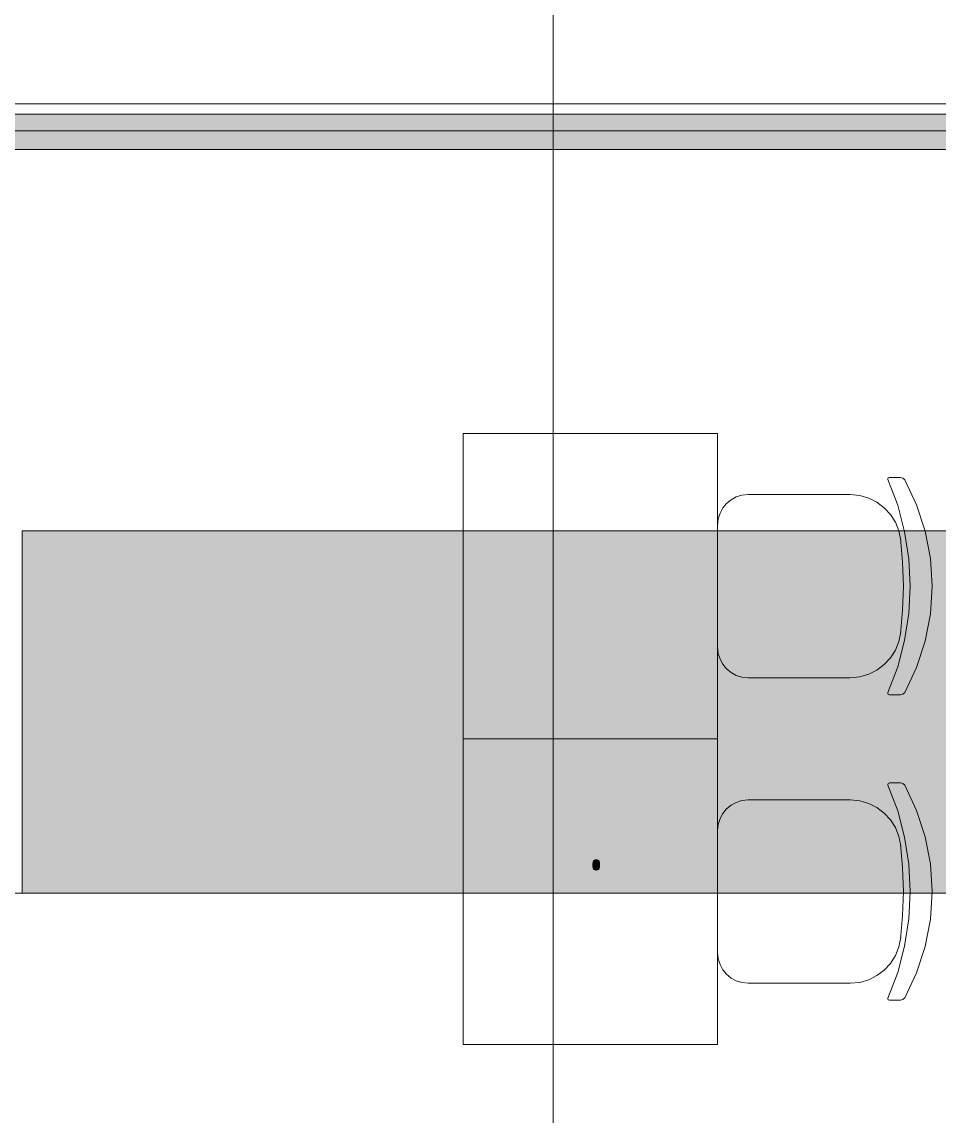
# Model space of a CAD drawing. Header units: millimetres. Extents: x 0 to 1189, y 0 to 841.
# Drawn here: x 394.74 to 412.75, y 351.51 to 373.01 of the extents above; entities that cross this region are included whole.
import ezdxf

# ---------------------------------------------------------------- set-up
doc = ezdxf.new("R2010")
doc.units = ezdxf.units.MM

msp = doc.modelspace()

# ---------------------------------------------------------------- hatches: boundary and pattern name
at = {"true_color": 0xf1d696}
h = msp.add_hatch(color=41, dxfattribs=at)
h.dxf.hatch_style = 2
h.paths.add_polyline_path([(386.662591, 370.498337), (386.662591, 371.198338), (462.358706, 371.198338), (462.358706, 370.498337)])
at = {"true_color": 0xffffff}
h = msp.add_hatch(color=7, dxfattribs=at)
h.dxf.hatch_style = 2
h.paths.add_polyline_path([(394.744603, 363.012325), (426.287651, 363.012325), (426.287651, 355.895314), (394.744603, 355.895314)])
at = {"true_color": 0x0077b0}
h = msp.add_hatch(color=144, dxfattribs=at)
h.paths.add_polyline_path([(407.124405, 360.039218), (407.124405, 358.828198), (407.094915, 358.671515), (407.005894, 358.540464), (406.875187, 358.453027), (406.720916, 358.424709), (406.518069, 358.424709), (406.36173, 358.453027), (406.23309, 358.540464), (406.144069, 358.671515), (406.114579, 358.828198), (406.114579, 359.43233), (406.144069, 359.589013), (406.23309, 359.720065), (406.362764, 359.806468), (406.518069, 359.83582), (406.921558, 359.83582), (406.921558, 360.039218), (406.90702, 360.117353), (406.864783, 360.183085), (406.799464, 360.22484), (406.720916, 360.239309), (406.416094, 360.239309), (406.342575, 360.264803), (406.317426, 360.340733), (406.342575, 360.417145), (406.416094, 360.442708), (406.720916, 360.442708), (406.877254, 360.413011), (407.005894, 360.324197), (407.094915, 360.19535)])
h.paths.add_polyline_path([(406.921558, 358.828198), (406.921558, 359.632421), (406.518069, 359.632421), (406.43952, 359.618159), (406.374201, 359.576197), (406.331965, 359.510465), (406.317426, 359.43233), (406.317426, 358.828198), (406.332309, 358.751097), (406.376958, 358.684331), (406.441932, 358.639958), (406.518069, 358.625351), (406.720916, 358.625351), (406.798086, 358.639958), (406.862027, 358.684331), (406.906675, 358.750064)])
h = msp.add_hatch(color=144, dxfattribs=at)
h.paths.add_polyline_path([(409.837281, 359.737152), (409.959789, 359.810877), (410.071548, 359.83582), (410.132733, 359.854148), (410.187303, 359.906375), (410.227886, 359.972797), (410.240771, 360.039218), (410.225957, 360.117353), (410.181791, 360.183085), (410.116058, 360.225874), (410.037924, 360.239309), (409.959375, 360.22484), (409.894056, 360.183085), (409.851819, 360.117353), (409.837281, 360.039218)])
h.paths.add_polyline_path([(410.33999, 359.796132), (410.464978, 359.720134), (410.56268, 359.609822), (410.623521, 359.477117), (410.64426, 359.333663), (410.64426, 358.926866), (410.634795, 358.826433), (410.606571, 358.733183), (410.559847, 358.647891), (410.494881, 358.571332), (410.418322, 358.506797), (410.33303, 358.46102), (410.23978, 358.433744), (410.139347, 358.424709), (410.037708, 358.433744), (409.944286, 358.46102), (409.858822, 358.506797), (409.781057, 358.571332), (409.716522, 358.649053), (409.670745, 358.734216), (409.643469, 358.82682), (409.634434, 358.926866), (409.634434, 360.039218), (409.663924, 360.195695), (409.752945, 360.326953), (409.882619, 360.413356), (410.037924, 360.442708), (410.1944, 360.413011), (410.325658, 360.324197), (410.412061, 360.19535), (410.441413, 360.039218), (410.415919, 359.901759)])
h.paths.add_polyline_path([(410.441413, 358.929622), (410.441413, 359.333663), (410.419916, 359.449142), (410.35377, 359.548085), (410.256274, 359.613749), (410.139347, 359.635177), (410.022421, 359.613749), (409.924924, 359.548085), (409.858779, 359.449142), (409.837281, 359.333663), (409.837281, 358.929622), (409.858779, 358.812075), (409.924924, 358.715199), (410.022421, 358.648158), (410.139347, 358.625351), (410.256274, 358.648158), (410.35377, 358.715199), (410.419916, 358.813109)])
h = msp.add_hatch(color=144, dxfattribs=at)
h.paths.add_polyline_path([(395.64069, 358.926866), (395.64069, 359.330907), (395.649725, 359.432546), (395.677001, 359.525968), (395.722778, 359.611432), (395.787313, 359.689197), (395.865078, 359.753732), (395.950542, 359.799509), (396.043964, 359.826785), (396.145603, 359.83582), (396.340665, 359.799853), (396.503893, 359.691953), (396.568428, 359.614145), (396.614205, 359.52838), (396.641482, 359.434139), (396.650516, 359.330907), (396.650516, 358.926866), (396.641051, 358.82682), (396.612827, 358.734216), (396.566103, 358.649053), (396.501137, 358.571332), (396.424578, 358.506797), (396.339287, 358.46102), (396.246036, 358.433744), (396.145603, 358.424709), (396.043964, 358.433744), (395.950542, 358.46102), (395.865078, 358.506797), (395.787313, 358.571332), (395.722778, 358.649053), (395.677001, 358.734216), (395.649725, 358.82682)])
h.paths.add_polyline_path([(396.447669, 358.929622), (396.447669, 359.333663), (396.426172, 359.449142), (396.360026, 359.548085), (396.26253, 359.613749), (396.145603, 359.635177), (396.028677, 359.613749), (395.93118, 359.548085), (395.865035, 359.449142), (395.843537, 359.333663), (395.843537, 358.929622), (395.865035, 358.812075), (395.93118, 358.715199), (396.028677, 358.648158), (396.145603, 358.625351), (396.26253, 358.648158), (396.360026, 358.715199), (396.426172, 358.813109)])
h = msp.add_hatch(color=144, dxfattribs=at)
h.dxf.hatch_style = 2
h.paths.add_polyline_path([(397.156515, 359.83582), (398.064918, 359.83582), (398.220292, 359.806468), (398.350447, 359.720065), (398.439262, 359.589013), (398.468959, 359.43233), (398.468959, 358.523376), (398.443396, 358.448618), (398.366984, 358.424709), (398.290847, 358.448618), (398.26556, 358.523376), (398.26556, 359.43233), (398.251091, 359.510465), (398.209336, 359.576197), (398.143535, 359.619192), (398.064918, 359.632421), (397.862071, 359.632421), (397.862071, 358.523376), (397.836577, 358.448618), (397.760647, 358.424709), (397.686646, 358.448618), (397.661428, 358.523376), (397.661428, 359.632421), (397.257939, 359.632421), (397.257939, 358.523376), (397.232652, 358.448618), (397.156515, 358.424709), (397.080378, 358.448618), (397.055091, 358.523376), (397.055091, 359.737152), (397.080378, 359.810877)])
h = msp.add_hatch(color=144, dxfattribs=at)
h.dxf.hatch_style = 2
h.paths.add_polyline_path([(399.564575, 358.523376), (399.564575, 359.737152), (399.589862, 359.810877), (399.665999, 359.83582), (400.170912, 359.83582), (400.325183, 359.806468), (400.45589, 359.720065), (400.544912, 359.589013), (400.574402, 359.43233), (400.574402, 358.523376), (400.549115, 358.448618), (400.472978, 358.424709), (400.396841, 358.448618), (400.371554, 358.523376), (400.371554, 359.43233), (400.357016, 359.510465), (400.314779, 359.576197), (400.24946, 359.619192), (400.170912, 359.632421), (399.767422, 359.632421), (399.767422, 358.523376), (399.742135, 358.448618), (399.665999, 358.424709), (399.589862, 358.448618)])
h = msp.add_hatch(color=144, dxfattribs=at)
h.paths.add_polyline_path([(400.978976, 358.926866), (400.978976, 359.330907), (400.988011, 359.432546), (401.015288, 359.525968), (401.061065, 359.611432), (401.1256, 359.689197), (401.203364, 359.753732), (401.288828, 359.799509), (401.382251, 359.826785), (401.48389, 359.83582), (401.678951, 359.799853), (401.84218, 359.691953), (401.906715, 359.614145), (401.952492, 359.52838), (401.979768, 359.434139), (401.988803, 359.330907), (401.988803, 358.926866), (401.979337, 358.82682), (401.951114, 358.734216), (401.904389, 358.649053), (401.839424, 358.571332), (401.762865, 358.506797), (401.677573, 358.46102), (401.584323, 358.433744), (401.48389, 358.424709), (401.382251, 358.433744), (401.288828, 358.46102), (401.203364, 358.506797), (401.1256, 358.571332), (401.061065, 358.649053), (401.015288, 358.734216), (400.988011, 358.82682)])
h.paths.add_polyline_path([(401.785956, 358.929622), (401.785956, 359.333663), (401.764458, 359.449142), (401.698312, 359.548085), (401.600816, 359.613749), (401.48389, 359.635177), (401.366963, 359.613749), (401.269467, 359.548085), (401.203321, 359.449142), (401.181824, 359.333663), (401.181824, 358.929622), (401.203321, 358.812075), (401.269467, 358.715199), (401.366963, 358.648158), (401.48389, 358.625351), (401.600816, 358.648158), (401.698312, 358.715199), (401.764458, 358.813109)])
h = msp.add_hatch(color=144, dxfattribs=at)
h.dxf.hatch_style = 2
h.paths.add_polyline_path([(402.898291, 359.83582), (403.301781, 359.83582), (403.377917, 359.810877), (403.403204, 359.737152), (403.403204, 358.523376), (403.377917, 358.448618), (403.301781, 358.424709), (403.225644, 358.448618), (403.200357, 358.523376), (403.200357, 359.632421), (402.968847, 359.632421), (402.587957, 358.492508), (402.553988, 358.441659), (402.494801, 358.424709), (402.418665, 358.449996), (402.393378, 358.526132), (402.39889, 358.557552), (402.796867, 359.75424), (402.837037, 359.816114)])
h = msp.add_hatch(color=144, dxfattribs=at)
h.paths.add_polyline_path([(404.614758, 359.632421), (404.211269, 359.632421), (404.132721, 359.618159), (404.067402, 359.576197), (404.025165, 359.510465), (404.010626, 359.43233), (404.010626, 358.828198), (404.025509, 358.751097), (404.070158, 358.684331), (404.135132, 358.639958), (404.211269, 358.625351), (404.414116, 358.625351), (404.491286, 358.639958), (404.555227, 358.684331), (404.599875, 358.750064), (404.614758, 358.828198)])
h.paths.add_polyline_path([(405.018248, 358.523376), (404.993305, 358.448618), (404.91958, 358.424709), (404.789976, 358.45034), (404.68807, 358.528888), (404.562875, 358.45034), (404.414116, 358.424709), (404.211269, 358.424709), (404.05493, 358.453027), (403.92629, 358.540464), (403.837269, 358.670482), (403.807779, 358.828198), (403.807779, 359.43233), (403.837269, 359.589013), (403.92629, 359.720065), (404.05493, 359.806468), (404.211269, 359.83582), (404.716182, 359.83582), (404.792319, 359.810877), (404.817606, 359.737152), (404.817606, 358.726775), (404.843168, 358.650638), (404.91958, 358.625351), (404.993305, 358.599788)])
h = msp.add_hatch(color=144, dxfattribs=at)
h.paths.add_polyline_path([(407.52898, 358.926866), (407.52898, 359.330907), (407.538015, 359.432546), (407.565292, 359.525968), (407.611068, 359.611432), (407.675604, 359.689197), (407.753368, 359.753732), (407.838832, 359.799509), (407.932255, 359.826785), (408.033894, 359.83582), (408.228955, 359.799853), (408.392183, 359.691953), (408.456719, 359.614145), (408.502495, 359.52838), (408.529772, 359.434139), (408.538807, 359.330907), (408.538807, 358.926866), (408.529341, 358.82682), (408.501117, 358.734216), (408.454393, 358.649053), (408.389427, 358.571332), (408.312869, 358.506797), (408.227577, 358.46102), (408.134327, 358.433744), (408.033894, 358.424709), (407.932255, 358.433744), (407.838832, 358.46102), (407.753368, 358.506797), (407.675604, 358.571332), (407.611068, 358.649053), (407.565292, 358.734216), (407.538015, 358.82682)])
h.paths.add_polyline_path([(408.33596, 358.929622), (408.33596, 359.333663), (408.314462, 359.449142), (408.248316, 359.548085), (408.15082, 359.613749), (408.033894, 359.635177), (407.916967, 359.613749), (407.819471, 359.548085), (407.753325, 359.449142), (407.731828, 359.333663), (407.731828, 358.929622), (407.753325, 358.812075), (407.819471, 358.715199), (407.916967, 358.648158), (408.033894, 358.625351), (408.15082, 358.648158), (408.248316, 358.715199), (408.314462, 358.813109)])
h = msp.add_hatch(color=144, dxfattribs=at)
h.paths.add_polyline_path([(411.553748, 359.635177), (411.436822, 359.613749), (411.339326, 359.548085), (411.27318, 359.450176), (411.251682, 359.333663), (411.251682, 359.231688), (411.855814, 359.231688), (411.855814, 359.333663), (411.834317, 359.450176), (411.768171, 359.548085), (411.670675, 359.613749)])
h.paths.add_polyline_path([(411.251682, 359.028841), (411.251682, 358.828198), (411.266565, 358.751097), (411.311214, 358.684331), (411.376188, 358.639958), (411.452325, 358.625351), (411.957238, 358.625351), (412.033375, 358.599788), (412.058662, 358.523376), (412.033375, 358.448618), (411.957238, 358.424709), (411.452325, 358.424709), (411.295986, 358.453027), (411.167347, 358.540464), (411.078325, 358.670482), (411.048835, 358.828198), (411.048835, 359.330907), (411.05787, 359.432546), (411.085147, 359.525968), (411.130923, 359.611432), (411.195459, 359.689197), (411.273223, 359.753732), (411.358687, 359.799509), (411.45211, 359.826785), (411.553748, 359.83582), (411.74881, 359.799853), (411.912038, 359.691953), (411.976574, 359.614188), (412.02235, 359.528724), (412.049627, 359.435302), (412.058662, 359.333663), (412.058662, 359.028841)])
h = msp.add_hatch(color=144, dxfattribs=at)
h.paths.add_polyline_path([(412.463237, 359.737152), (412.488524, 359.810877), (412.56466, 359.83582), (413.069573, 359.83582), (413.225912, 359.806468), (413.354552, 359.720065), (413.443573, 359.589013), (413.473063, 359.43233), (413.473063, 358.828198), (413.443573, 358.671515), (413.354552, 358.540464), (413.225912, 358.453027), (413.069573, 358.424709), (412.666084, 358.424709), (412.666084, 357.916488), (412.640797, 357.84297), (412.56466, 357.817821), (412.488524, 357.84297), (412.463237, 357.916488)])
h.paths.add_polyline_path([(412.666084, 359.632421), (412.666084, 358.625351), (413.069573, 358.625351), (413.146744, 358.639958), (413.210685, 358.684331), (413.255333, 358.750064), (413.270216, 358.828198), (413.270216, 359.43233), (413.255677, 359.510465), (413.213441, 359.576197), (413.148122, 359.619192), (413.069573, 359.632421)])
h = msp.add_hatch(color=144, dxfattribs=at)
h.paths.add_polyline_path([(398.23017, 357.32073), (398.322016, 357.375852), (398.406008, 357.394593), (398.451552, 357.408442), (398.492548, 357.44751), (398.523003, 357.497119), (398.532787, 357.546729), (398.521694, 357.605709), (398.48869, 357.654767), (398.439425, 357.687151), (398.380652, 357.69721), (398.321878, 357.686324), (398.272613, 357.654767), (398.241056, 357.605709), (398.23017, 357.546729)])
h.paths.add_polyline_path([(398.607201, 357.364828), (398.700839, 357.307708), (398.774219, 357.22537), (398.819901, 357.1256), (398.835404, 357.017562), (398.835404, 356.713291), (398.807154, 356.567701), (398.723508, 356.446503), (398.601896, 356.363476), (398.456719, 356.33626), (398.310441, 356.363476), (398.187726, 356.446503), (398.105182, 356.568528), (398.078034, 356.713291), (398.078034, 357.546729), (398.100083, 357.664482), (398.16678, 357.762805), (398.264001, 357.827848), (398.380652, 357.849897), (398.497923, 357.827573), (398.596177, 357.7606), (398.66122, 357.664206), (398.683269, 357.546729), (398.664252, 357.443996)])
h.paths.add_polyline_path([(398.683269, 356.714945), (398.683269, 357.017562), (398.667008, 357.104654), (398.617674, 357.178517), (398.544225, 357.228057), (398.456719, 357.244111), (398.369214, 357.228057), (398.295764, 357.178517), (398.246431, 357.104654), (398.23017, 357.017562), (398.23017, 356.714945), (398.246431, 356.626681), (398.295764, 356.554541), (398.369214, 356.503898), (398.456719, 356.486742), (398.544225, 356.503898), (398.617674, 356.554541), (398.667008, 356.627508)])
h = msp.add_hatch(color=144, dxfattribs=at)
h.dxf.hatch_style = 2
h.paths.add_polyline_path([(394.895556, 356.410123), (394.895556, 357.32073), (394.914573, 357.375852), (394.971623, 357.394593), (395.350308, 357.394593), (395.466132, 357.372613), (395.56418, 357.308052), (395.630877, 357.209316), (395.652926, 357.091976), (395.652926, 356.410123), (395.633909, 356.354174), (395.576858, 356.33626), (395.519807, 356.354174), (395.50079, 356.410123), (395.50079, 357.091976), (395.489904, 357.150749), (395.458347, 357.200014), (395.409082, 357.232191), (395.350308, 357.242458), (395.047691, 357.242458), (395.047691, 356.410123), (395.028674, 356.354174), (394.971623, 356.33626), (394.914573, 356.354174)])
h = msp.add_hatch(color=144, dxfattribs=at)
h.paths.add_polyline_path([(395.956382, 357.32073), (395.975399, 357.375852), (396.03245, 357.394593), (396.411135, 357.394593), (396.528406, 357.372613), (396.625006, 357.308052), (396.691703, 357.209316), (396.713752, 357.091976), (396.713752, 356.638877), (396.691703, 356.521537), (396.625006, 356.422801), (396.528406, 356.357413), (396.411135, 356.33626), (396.108517, 356.33626), (396.108517, 355.95537), (396.0895, 355.899766), (396.03245, 355.880956), (395.975399, 355.899766), (395.956382, 355.95537)])
h.paths.add_polyline_path([(396.108517, 357.242458), (396.108517, 356.486742), (396.411135, 356.486742), (396.468805, 356.497835), (396.516968, 356.530839), (396.550454, 356.580104), (396.561616, 356.638877), (396.561616, 357.091976), (396.55073, 357.150749), (396.519173, 357.200014), (396.469908, 357.232191), (396.411135, 357.242458)])
h = msp.add_hatch(color=144, dxfattribs=at)
h.dxf.hatch_style = 2
h.paths.add_polyline_path([(397.774578, 357.32073), (397.774578, 356.410123), (397.755561, 356.354174), (397.69851, 356.33626), (397.319825, 356.33626), (397.202554, 356.357413), (397.105954, 356.422801), (397.039257, 356.52071), (397.017208, 356.638877), (397.017208, 357.32073), (397.036225, 357.375852), (397.093276, 357.394593), (397.150327, 357.375852), (397.169344, 357.32073), (397.169344, 356.638877), (397.180506, 356.58093), (397.213992, 356.530839), (397.262981, 356.497835), (397.319825, 356.486742), (397.622443, 356.486742), (397.622443, 357.32073), (397.641459, 357.375852), (397.69851, 357.394593), (397.755561, 357.375852)])
h = msp.add_hatch(color=144, dxfattribs=at)
h.paths.add_polyline_path([(399.407303, 356.791564), (399.301607, 356.823603), (399.214928, 356.890782), (399.157878, 356.983524), (399.138861, 357.091976), (399.160909, 357.209316), (399.227606, 357.308052), (399.324207, 357.372613), (399.441478, 357.394593), (399.820163, 357.394593), (399.877214, 357.375852), (399.89623, 357.32073), (399.89623, 356.410123), (399.877214, 356.354174), (399.820163, 356.33626), (399.763112, 356.354174), (399.744095, 356.410123), (399.744095, 356.789359), (399.591408, 356.789359), (399.276113, 356.366025), (399.248828, 356.343081), (399.214928, 356.33626), (399.157878, 356.354174), (399.138861, 356.410123), (399.153743, 356.456976)])
h.paths.add_polyline_path([(399.290996, 357.091976), (399.302158, 357.034029), (399.335645, 356.983938), (399.384634, 356.950451), (399.441478, 356.939289), (399.744095, 356.939289), (399.744095, 357.242458), (399.441478, 357.242458), (399.382705, 357.231571), (399.33344, 357.200014), (399.301883, 357.150749)])
h = msp.add_hatch(color=144, dxfattribs=at)
h.dxf.hatch_style = 2
h.paths.add_polyline_path([(400.728854, 356.638877), (400.719069, 356.70206), (400.688615, 356.74912), (400.599318, 356.789359), (400.502304, 356.789359), (400.449387, 356.81251), (400.426236, 356.865426), (400.449387, 356.920548), (400.52325, 356.943699), (400.546401, 356.943699), (400.571757, 356.941494), (400.639074, 356.952656), (400.688615, 356.986143), (400.719069, 357.033478), (400.728854, 357.091976), (400.718794, 357.150749), (400.68641, 357.200014), (400.637145, 357.232191), (400.578372, 357.242458), (400.502304, 357.242458), (400.432093, 357.232674), (400.347413, 357.203873), (400.278166, 357.175347), (400.256462, 357.165839), (400.216223, 357.1934), (400.199687, 357.246316), (400.230968, 357.303436), (400.324262, 357.354354), (400.419691, 357.384809), (400.502304, 357.394593), (400.578372, 357.394593), (400.695918, 357.372613), (400.794448, 357.308052), (400.859009, 357.209316), (400.880989, 357.091976), (400.855426, 356.955757), (400.777361, 356.865426), (400.855426, 356.775096), (400.880989, 356.638877), (400.859009, 356.521537), (400.794448, 356.422801), (400.695918, 356.357413), (400.578372, 356.33626), (400.502304, 356.33626), (400.417761, 356.345768), (400.322057, 356.374294), (400.230073, 356.425488), (400.199687, 356.484537), (400.216223, 356.537453), (400.258667, 356.565014), (400.282851, 356.555506), (400.349617, 356.52698), (400.432369, 356.496526), (400.502304, 356.486742), (400.578372, 356.486742), (400.637145, 356.497835), (400.68641, 356.530839), (400.717967, 356.580104)])
h = msp.add_hatch(color=144, dxfattribs=at)
h.dxf.hatch_style = 2
h.paths.add_polyline_path([(401.336413, 356.897397), (401.812663, 357.373647), (401.86558, 357.394593), (401.922631, 357.375852), (401.941647, 357.32073), (401.918496, 357.267814), (401.586114, 356.933226), (401.926765, 356.454771), (401.941647, 356.410123), (401.922631, 356.354174), (401.86558, 356.33626), (401.80219, 356.36823), (401.476422, 356.825188), (401.336413, 356.683525), (401.336413, 356.410123), (401.317396, 356.354174), (401.260345, 356.33626), (401.203295, 356.354174), (401.184278, 356.410123), (401.184278, 357.32073), (401.203295, 357.375852), (401.260345, 357.394593), (401.317396, 357.375852), (401.336413, 357.32073)])
h = msp.add_hatch(color=144, dxfattribs=at)
h.dxf.hatch_style = 2
h.paths.add_polyline_path([(402.850338, 356.18192), (402.850338, 356.33626), (402.547721, 356.33626), (402.43045, 356.357413), (402.33385, 356.422801), (402.267152, 356.521537), (402.245104, 356.638877), (402.245104, 357.32073), (402.264121, 357.375852), (402.321172, 357.394593), (402.378222, 357.375852), (402.397239, 357.32073), (402.397239, 356.638877), (402.408401, 356.58093), (402.441888, 356.530839), (402.490877, 356.497835), (402.547721, 356.486742), (402.850338, 356.486742), (402.850338, 357.32073), (402.869355, 357.375852), (402.926406, 357.394593), (402.983457, 357.375852), (403.002474, 357.32073), (403.002474, 356.184124), (402.980701, 356.066371), (402.915933, 355.968048), (402.819332, 355.903005), (402.702061, 355.880956), (402.397239, 355.880956), (402.340189, 355.900042), (402.321172, 355.957575), (402.344323, 356.010492), (402.397239, 356.033643), (402.699856, 356.033643), (402.75863, 356.043702), (402.807895, 356.076086), (402.839452, 356.123422)])
h = msp.add_hatch(color=144, dxfattribs=at)
h.dxf.hatch_style = 2
h.paths.add_polyline_path([(403.975105, 357.091976), (403.975105, 356.638877), (403.986267, 356.58093), (404.019753, 356.530839), (404.068743, 356.497835), (404.125587, 356.486742), (404.352136, 356.486742), (404.409187, 356.467656), (404.428204, 356.410123), (404.409187, 356.354174), (404.352136, 356.33626), (404.125587, 356.33626), (404.008316, 356.357413), (403.911715, 356.422801), (403.845018, 356.52071), (403.822969, 356.638877), (403.822969, 357.091976), (403.845018, 357.209316), (403.911715, 357.308052), (404.008316, 357.372613), (404.125587, 357.394593), (404.352136, 357.394593), (404.409187, 357.375576), (404.428204, 357.318525), (404.409187, 357.261475), (404.352136, 357.242458), (404.125587, 357.242458), (404.066813, 357.231571), (404.017548, 357.200014), (403.985991, 357.150749)])
h = msp.add_hatch(color=144, dxfattribs=at)
h.dxf.hatch_style = 2
h.paths.add_polyline_path([(405.186077, 356.713291), (404.88346, 357.102449), (404.88346, 356.410123), (404.864443, 356.354174), (404.807392, 356.33626), (404.750342, 356.354174), (404.731325, 356.410123), (404.731325, 357.32073), (404.750342, 357.375852), (404.807392, 357.394593), (404.845426, 357.383224), (404.88346, 357.348291), (405.186077, 356.958582), (405.488695, 357.348291), (405.527004, 357.383224), (405.565313, 357.394593), (405.620435, 357.375852), (405.639176, 357.32073), (405.639176, 356.410123), (405.620435, 356.354174), (405.565313, 356.33626), (405.50778, 356.354174), (405.488695, 356.410123), (405.488695, 357.102449)])
h = msp.add_hatch(color=144, dxfattribs=at)
h.dxf.hatch_style = 2
h.paths.add_polyline_path([(407.069516, 357.091976), (407.069516, 356.638877), (407.080678, 356.58093), (407.114164, 356.530839), (407.163154, 356.497835), (407.219998, 356.486742), (407.446547, 356.486742), (407.503598, 356.467656), (407.522615, 356.410123), (407.503598, 356.354174), (407.446547, 356.33626), (407.219998, 356.33626), (407.102727, 356.357413), (407.006126, 356.422801), (406.939429, 356.52071), (406.917381, 356.638877), (406.917381, 357.091976), (406.939429, 357.209316), (407.006126, 357.308052), (407.102727, 357.372613), (407.219998, 357.394593), (407.446547, 357.394593), (407.503598, 357.375576), (407.522615, 357.318525), (407.503598, 357.261475), (407.446547, 357.242458), (407.219998, 357.242458), (407.161224, 357.231571), (407.111959, 357.200014), (407.080402, 357.150749)])
h = msp.add_hatch(color=144, dxfattribs=at)
h.dxf.hatch_style = 2
h.paths.add_polyline_path([(408.295371, 356.865426), (408.570428, 356.452566), (408.583106, 356.410123), (408.564089, 356.354174), (408.507038, 356.33626), (408.443648, 356.36823), (408.204421, 356.727623), (407.965193, 356.36823), (407.901804, 356.33626), (407.848887, 356.357206), (407.825736, 356.410123), (407.838414, 356.452566), (408.11347, 356.865426), (407.838414, 357.276082), (407.825736, 357.32073), (407.844753, 357.375852), (407.901804, 357.394593), (407.965193, 357.362623), (408.204421, 357.00323), (408.443648, 357.362623), (408.507038, 357.394593), (408.564089, 357.376679), (408.583106, 357.32073), (408.570428, 357.276082)])
h = msp.add_hatch(color=144, dxfattribs=at)
h.paths.add_polyline_path([(409.265247, 357.244111), (409.177741, 357.228057), (409.104292, 357.178517), (409.054958, 357.105481), (409.038697, 357.017562), (409.038697, 356.941494), (409.491796, 356.941494), (409.491796, 357.017562), (409.475536, 357.105481), (409.426202, 357.178517), (409.352752, 357.228057)])
h.paths.add_polyline_path([(409.038697, 356.789359), (409.038697, 356.638877), (409.04986, 356.58093), (409.083346, 356.530839), (409.132335, 356.497835), (409.189179, 356.486742), (409.567864, 356.486742), (409.624915, 356.467656), (409.643932, 356.410123), (409.624915, 356.354174), (409.567864, 356.33626), (409.189179, 356.33626), (409.071908, 356.357413), (408.975308, 356.422801), (408.908611, 356.52071), (408.886562, 356.638877), (408.886562, 357.015908), (408.913709, 357.162118), (408.996254, 357.28435), (409.118968, 357.367377), (409.265247, 357.394593), (409.411526, 357.367652), (409.53424, 357.286555), (409.616784, 357.164047), (409.643932, 357.017562), (409.643932, 356.789359)])
h = msp.add_hatch(color=144, dxfattribs=at)
h.dxf.hatch_style = 2
h.paths.add_polyline_path([(410.402141, 356.713291), (410.099524, 357.102449), (410.099524, 356.410123), (410.080507, 356.354174), (410.023456, 356.33626), (409.966405, 356.354174), (409.947388, 356.410123), (409.947388, 357.32073), (409.966405, 357.375852), (410.023456, 357.394593), (410.06149, 357.383224), (410.099524, 357.348291), (410.402141, 356.958582), (410.704758, 357.348291), (410.743068, 357.383224), (410.781377, 357.394593), (410.836499, 357.375852), (410.85524, 357.32073), (410.85524, 356.410123), (410.836499, 356.354174), (410.781377, 356.33626), (410.723844, 356.354174), (410.704758, 356.410123), (410.704758, 357.102449)])
h = msp.add_hatch(color=144, dxfattribs=at)
h.paths.add_polyline_path([(411.763802, 356.638877), (411.741754, 356.521537), (411.67671, 356.422801), (411.578456, 356.357413), (411.461185, 356.33626), (411.234635, 356.33626), (411.177585, 356.354174), (411.158568, 356.410123), (411.158568, 357.32073), (411.177585, 357.375852), (411.234635, 357.394593), (411.291686, 357.375852), (411.310703, 357.32073), (411.310703, 356.941494), (411.461185, 356.941494), (411.578456, 356.919514), (411.67671, 356.854953), (411.741754, 356.756424)])
h.paths.add_polyline_path([(411.61332, 356.638877), (411.602227, 356.69765), (411.569223, 356.746915), (411.519958, 356.778472), (411.461185, 356.789359), (411.310703, 356.789359), (411.310703, 356.486742), (411.461185, 356.486742), (411.519958, 356.497835), (411.569223, 356.530839), (411.602227, 356.580104)])
h.paths.add_polyline_path([(411.915938, 357.32073), (411.935023, 357.375852), (411.992556, 357.394593), (412.047678, 357.375852), (412.066419, 357.32073), (412.066419, 356.410123), (412.047678, 356.354174), (411.992556, 356.33626), (411.935023, 356.354174), (411.915938, 356.410123)])
h = msp.add_hatch(color=144, dxfattribs=at)
h.dxf.hatch_style = 2
h.paths.add_polyline_path([(405.942504, 356.486742), (405.961521, 356.543792), (406.018572, 356.562809), (406.075623, 356.543792), (406.09464, 356.486742), (406.09464, 356.410123), (406.075623, 356.354174), (406.018572, 356.33626), (405.961521, 356.354174), (405.942504, 356.410123)])

# ---------------------------------------------------------------- linework, layer by layer
at = {"color": 7, "lineweight": 0}
for points in [[(405.172619, 237.628134), (405.172619, 506.499545)], [(439.058671, 371.398338), (386.871591, 371.398338)], [(379.082579, 371.198338), (439.058671, 371.198338)], [(462.358706, 371.198338), (385.96259, 371.198338)], [(202.529309, 370.871337), (863.72632, 370.871337)], [(387.362592, 370.498337), (462.358706, 370.498337)]]:
    msp.add_lwpolyline(points, dxfattribs=at)
at = {"color": 253, "lineweight": 0, "true_color": 0x999999}
for points in [[(403.402616, 358.924319), (403.402616, 364.924328)], [(403.402616, 364.924328), (408.402624, 364.924328)], [(408.402624, 364.924328), (408.402624, 358.924319)], [(411.749629, 364.016327), (411.746629, 364.029327), (411.755254, 364.050702), (411.776629, 364.059327)], [(411.749629, 364.016327), (411.746629, 364.029327), (411.755254, 364.050702), (411.776629, 364.059327)], [(411.749629, 364.016327), (411.939989, 363.512685), (412.077005, 362.9932), (412.159833, 362.462278), (412.18763, 361.924324), (412.159833, 361.38651), (412.077005, 360.855822), (411.939989, 360.336384), (411.749629, 359.83232)], [(411.749629, 364.016327), (411.939989, 363.512685), (412.077005, 362.9932), (412.159833, 362.462278), (412.18763, 361.924324), (412.159833, 361.38651), (412.077005, 360.855822), (411.939989, 360.336384), (411.749629, 359.83232)], [(411.992629, 364.059327), (411.776629, 364.059327)], [(411.992629, 364.059327), (411.776629, 364.059327)], [(411.992629, 364.059327), (412.041505, 364.046702), (412.07763, 364.012327)], [(411.992629, 364.059327), (412.041505, 364.046702), (412.07763, 364.012327)], [(412.07763, 364.012327), (412.311349, 363.519295), (412.48038, 363.002825), (412.583037, 362.469106), (412.61763, 361.924324), (412.583037, 361.379963), (412.48038, 360.846197), (412.311349, 360.329493), (412.07763, 359.83632)], [(412.07763, 364.012327), (412.311349, 363.519295), (412.48038, 363.002825), (412.583037, 362.469106), (412.61763, 361.924324), (412.583037, 361.379963), (412.48038, 360.846197), (412.311349, 360.329493), (412.07763, 359.83632)], [(408.402624, 363.124325), (408.414829, 363.245427), (408.449827, 363.358138), (408.505192, 363.460068), (408.578499, 363.548826), (408.667322, 363.622022), (408.769234, 363.677264), (408.88181, 363.712162), (409.002625, 363.724326)], [(408.402624, 363.124325), (408.414829, 363.245427), (408.449827, 363.358138), (408.505192, 363.460068), (408.578499, 363.548826), (408.667322, 363.622022), (408.769234, 363.677264), (408.88181, 363.712162), (409.002625, 363.724326)], [(409.002625, 363.724326), (411.005628, 363.724326)], [(409.002625, 363.724326), (411.005628, 363.724326)], [(411.005628, 363.724326), (411.193865, 363.706613), (411.370769, 363.655561), (411.532885, 363.574297), (411.676754, 363.465951), (411.79892, 363.333652), (411.895926, 363.180529), (411.964315, 363.00971), (412.000629, 362.824325)], [(411.005628, 363.724326), (411.193865, 363.706613), (411.370769, 363.655561), (411.532885, 363.574297), (411.676754, 363.465951), (411.79892, 363.333652), (411.895926, 363.180529), (411.964315, 363.00971), (412.000629, 362.824325)], [(408.402624, 360.723322), (408.402624, 363.124325)], [(408.402624, 360.723322), (408.402624, 363.124325)], [(411.995629, 362.865325), (412.037505, 362.395949), (412.05163, 361.924324), (412.037505, 361.453073), (411.995629, 360.983322)], [(411.995629, 362.865325), (412.037505, 362.395949), (412.05163, 361.924324), (412.037505, 361.453073), (411.995629, 360.983322)], [(412.000629, 361.024322), (411.964315, 360.838937), (411.895926, 360.668119), (411.79892, 360.514995), (411.676754, 360.382696), (411.532885, 360.27435), (411.370769, 360.193087), (411.193865, 360.142034), (411.005628, 360.124321)], [(412.000629, 361.024322), (411.964315, 360.838937), (411.895926, 360.668119), (411.79892, 360.514995), (411.676754, 360.382696), (411.532885, 360.27435), (411.370769, 360.193087), (411.193865, 360.142034), (411.005628, 360.124321)], [(409.002625, 360.124321), (408.88181, 360.136526), (408.769234, 360.171524), (408.667322, 360.226889), (408.578499, 360.300196), (408.505192, 360.389019), (408.449827, 360.490931), (408.414829, 360.603507), (408.402624, 360.724322)], [(409.002625, 360.124321), (408.88181, 360.136526), (408.769234, 360.171524), (408.667322, 360.226889), (408.578499, 360.300196), (408.505192, 360.389019), (408.449827, 360.490931), (408.414829, 360.603507), (408.402624, 360.724322)], [(409.002625, 360.124321), (411.005628, 360.124321)], [(409.002625, 360.124321), (411.005628, 360.124321)], [(411.776629, 359.78932), (411.755254, 359.79832), (411.746629, 359.81932), (411.749629, 359.83232)], [(411.776629, 359.78932), (411.755254, 359.79832), (411.746629, 359.81932), (411.749629, 359.83232)], [(412.07763, 359.83632), (412.041505, 359.801945), (411.992629, 359.78932)], [(412.07763, 359.83632), (412.041505, 359.801945), (411.992629, 359.78932)], [(411.992629, 359.78932), (411.776629, 359.78932)], [(411.992629, 359.78932), (411.776629, 359.78932)], [(403.402616, 352.92431), (403.402616, 358.924319)], [(403.402616, 358.924319), (408.402624, 358.924319)], [(408.402624, 358.924319), (403.402616, 358.924319)], [(408.402624, 358.924319), (408.402624, 352.92431)], [(411.749629, 358.016318), (411.746629, 358.029318), (411.755254, 358.050693), (411.776629, 358.059318)], [(411.749629, 358.016318), (411.746629, 358.029318), (411.755254, 358.050693), (411.776629, 358.059318)], [(411.749629, 358.016318), (411.939989, 357.512676), (412.077005, 356.993191), (412.159833, 356.462268), (412.18763, 355.924314), (412.159833, 355.386501), (412.077005, 354.855813), (411.939989, 354.336375), (411.749629, 353.832311)], [(411.749629, 358.016318), (411.939989, 357.512676), (412.077005, 356.993191), (412.159833, 356.462268), (412.18763, 355.924314), (412.159833, 355.386501), (412.077005, 354.855813), (411.939989, 354.336375), (411.749629, 353.832311)], [(411.992629, 358.059318), (411.776629, 358.059318)], [(411.992629, 358.059318), (411.776629, 358.059318)], [(411.992629, 358.059318), (412.041505, 358.046693), (412.07763, 358.012318)], [(411.992629, 358.059318), (412.041505, 358.046693), (412.07763, 358.012318)], [(412.07763, 358.012318), (412.311349, 357.519286), (412.48038, 357.002816), (412.583037, 356.469097), (412.61763, 355.924314), (412.583037, 355.379954), (412.48038, 354.846188), (412.311349, 354.329484), (412.07763, 353.836311)], [(412.07763, 358.012318), (412.311349, 357.519286), (412.48038, 357.002816), (412.583037, 356.469097), (412.61763, 355.924314), (412.583037, 355.379954), (412.48038, 354.846188), (412.311349, 354.329484), (412.07763, 353.836311)], [(408.402624, 357.124316), (408.414829, 357.245418), (408.449827, 357.358129), (408.505192, 357.460059), (408.578499, 357.548817), (408.667322, 357.622012), (408.769234, 357.677255), (408.88181, 357.712153), (409.002625, 357.724317)], [(408.402624, 357.124316), (408.414829, 357.245418), (408.449827, 357.358129), (408.505192, 357.460059), (408.578499, 357.548817), (408.667322, 357.622012), (408.769234, 357.677255), (408.88181, 357.712153), (409.002625, 357.724317)], [(409.002625, 357.724317), (411.005628, 357.724317)], [(409.002625, 357.724317), (411.005628, 357.724317)], [(411.005628, 357.724317), (411.193865, 357.706604), (411.370769, 357.655551), (411.532885, 357.574288), (411.676754, 357.465942), (411.79892, 357.333643), (411.895926, 357.18052), (411.964315, 357.009701), (412.000629, 356.824316)], [(411.005628, 357.724317), (411.193865, 357.706604), (411.370769, 357.655551), (411.532885, 357.574288), (411.676754, 357.465942), (411.79892, 357.333643), (411.895926, 357.18052), (411.964315, 357.009701), (412.000629, 356.824316)], [(408.402624, 354.723313), (408.402624, 357.124316)], [(408.402624, 354.723313), (408.402624, 357.124316)], [(411.995629, 356.865316), (412.037505, 356.39594), (412.05163, 355.924314), (412.037505, 355.453064), (411.995629, 354.983313)], [(411.995629, 356.865316), (412.037505, 356.39594), (412.05163, 355.924314), (412.037505, 355.453064), (411.995629, 354.983313)], [(412.000629, 355.024313), (411.964315, 354.838928), (411.895926, 354.668109), (411.79892, 354.514986), (411.676754, 354.382687), (411.532885, 354.274341), (411.370769, 354.193077), (411.193865, 354.142025), (411.005628, 354.124312)], [(412.000629, 355.024313), (411.964315, 354.838928), (411.895926, 354.668109), (411.79892, 354.514986), (411.676754, 354.382687), (411.532885, 354.274341), (411.370769, 354.193077), (411.193865, 354.142025), (411.005628, 354.124312)], [(409.002625, 354.124312), (408.88181, 354.136517), (408.769234, 354.171515), (408.667322, 354.22688), (408.578499, 354.300187), (408.505192, 354.389009), (408.449827, 354.490922), (408.414829, 354.603498), (408.402624, 354.724313)], [(409.002625, 354.124312), (408.88181, 354.136517), (408.769234, 354.171515), (408.667322, 354.22688), (408.578499, 354.300187), (408.505192, 354.389009), (408.449827, 354.490922), (408.414829, 354.603498), (408.402624, 354.724313)], [(409.002625, 354.124312), (411.005628, 354.124312)], [(409.002625, 354.124312), (411.005628, 354.124312)], [(411.776629, 353.789311), (411.755254, 353.798311), (411.746629, 353.819311), (411.749629, 353.832311)], [(411.776629, 353.789311), (411.755254, 353.798311), (411.746629, 353.819311), (411.749629, 353.832311)], [(412.07763, 353.836311), (412.041505, 353.801936), (411.992629, 353.789311)], [(412.07763, 353.836311), (412.041505, 353.801936), (411.992629, 353.789311)], [(411.992629, 353.789311), (411.776629, 353.789311)], [(411.992629, 353.789311), (411.776629, 353.789311)], [(408.402624, 352.92431), (403.402616, 352.92431)]]:
    msp.add_lwpolyline(points, dxfattribs=at)
at = {"color": 144, "lineweight": 0, "true_color": 0x0077b0}
for points in [[(394.744603, 363.012325), (426.287651, 363.012325)], [(394.744603, 355.895314), (394.744603, 363.012325)], [(392.043599, 355.895314), (394.744603, 355.895314)], [(426.287651, 355.895314), (394.744603, 355.895314)]]:
    msp.add_lwpolyline(points, dxfattribs=at)

doc.saveas('drawing.dxf')
